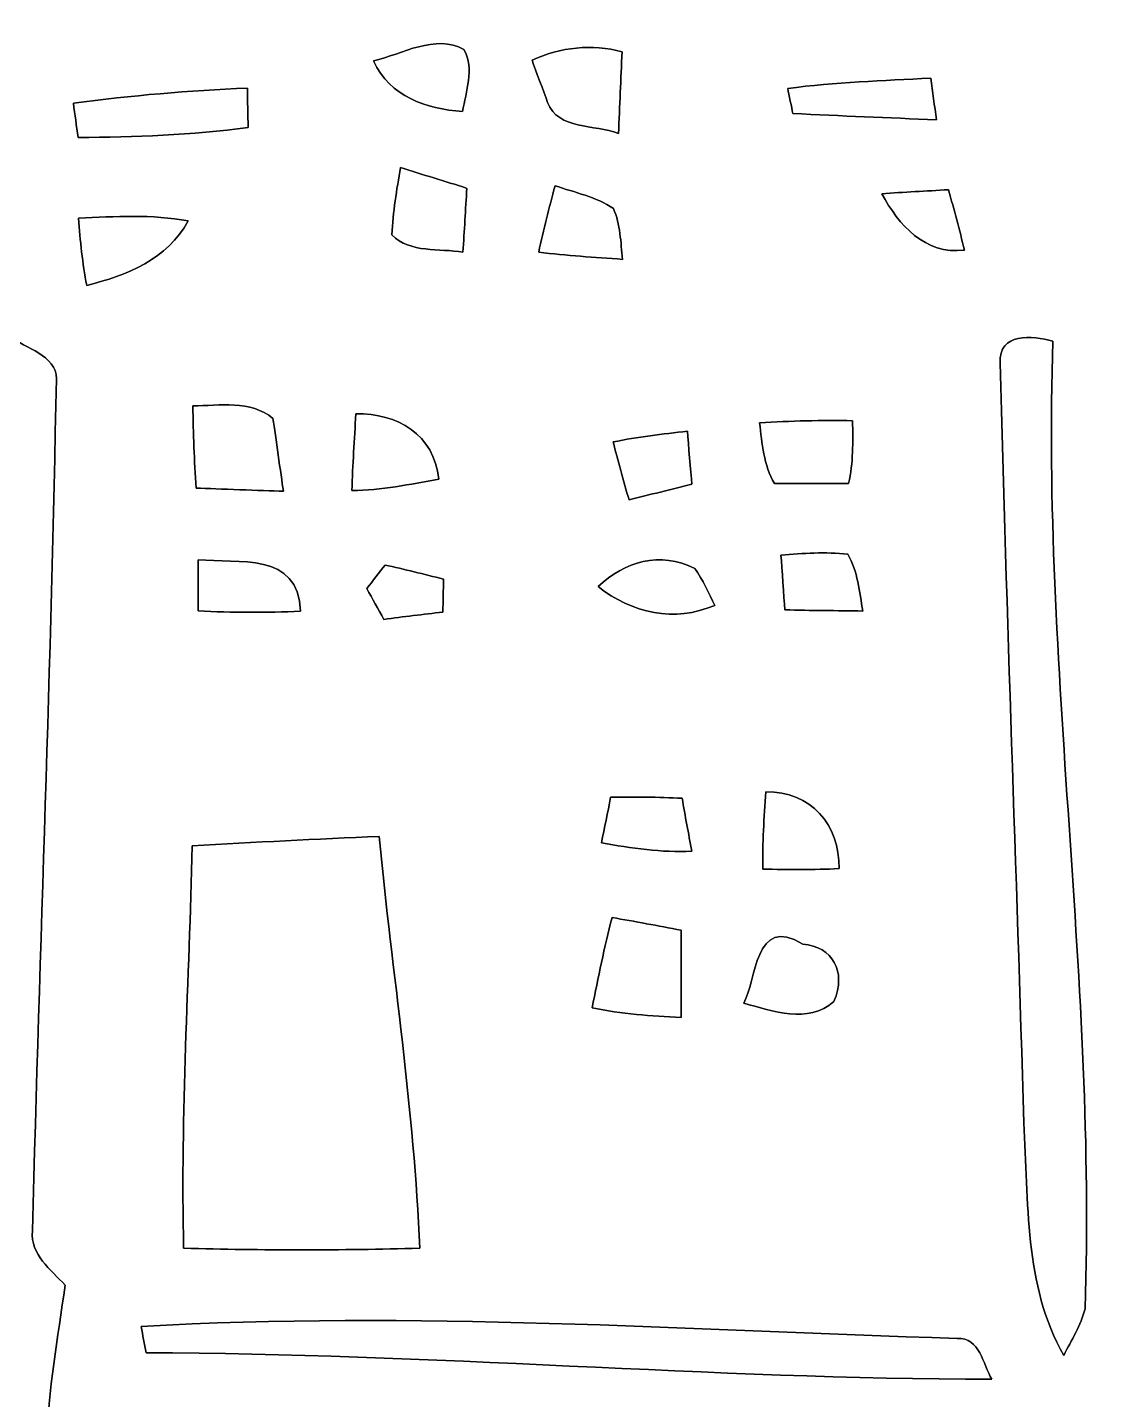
# Model space of a CAD drawing. Header units: centimetres. Extents: x -16.8 to 16.8, y -16.7 to 16.7.
# Drawn here: x -9.27 to -4.14, y -1.6 to 4.84 of the extents above; entities that cross this region are included whole.
import ezdxf

# ---------------------------------------------------------------- set-up
doc = ezdxf.new("R2010")
doc.units = ezdxf.units.CM
doc.header["$MEASUREMENT"] = 0
doc.layers.add('Layer 1', color=7, linetype='Continuous')

msp = doc.modelspace()

# ---------------------------------------------------------------- linework, layer by layer
at = {"layer": 'Layer 1', "color": 7}
for points, knots in [([(-16.77458, 16.66875), (-16.77458, 16.66875), (16.77458, 16.66875), (16.77458, 16.66875), (16.77458, 16.66875), (16.77458, 16.66875), (16.77458, -16.66875), (16.77458, -16.66875), (16.77458, -16.66875), (16.77458, -16.66875), (-16.77458, -16.66875), (-16.77458, -16.66875), (-16.77458, -16.66875), (-16.77458, -16.66875), (-16.77458, 16.66875), (-16.77458, 16.66875), (-16.77458, 16.66875), (-16.77458, 16.66875), (-16.77458, 16.66875), (-16.77458, 16.66875)], [0, 0, 0, 0, 0.1666667, 0.1666667, 0.1666667, 0.1666667, 0.3333333, 0.3333333, 0.3333333, 0.3333333, 0.5, 0.5, 0.5, 0.5, 0.6666667, 0.6666667, 0.6666667, 0.6666667, 1, 1, 1, 1]), ([(-6.80932, 15.49471), (-6.8259, 15.32114), (-6.82837, 15.14546), (-6.86329, 14.97436), (-6.86329, 14.97436), (-6.97159, 14.92285), (-7.10001, 14.94578), (-7.2136, 14.93626), (-7.2136, 14.93626), (-7.91139, 14.9352), (-8.61624, 14.9673), (-9.30628, 14.84136), (-9.30628, 14.84136), (-9.41564, 14.81173), (-9.56134, 14.80785), (-9.60438, 14.68437), (-9.60438, 14.68437), (-9.72961, 14.34994), (-9.68834, 13.98411), (-9.72326, 13.63486), (-9.72326, 13.63486), (-9.7469, 13.00374), (-9.84885, 12.37051), (-9.7603, 11.73974), (-9.7603, 11.73974), (-9.65623, 11.69987), (-9.53841, 11.68576), (-9.44951, 11.61521), (-9.44951, 11.61521), (-9.32568, 10.30993), (-9.3532, 8.99513), (-9.23678, 7.68914), (-9.23678, 7.68914), (-9.21032, 7.3346), (-9.2396, 6.97689), (-9.3345, 6.63399), (-9.3345, 6.63399), (-9.37966, 6.3313), (-9.34014, 6.02368), (-9.34755, 5.71923), (-9.34755, 5.71923), (-9.37648, 4.94242), (-9.37719, 4.16384), (-9.34896, 3.38702), (-9.34896, 3.38702), (-9.28476, 3.33481), (-9.13377, 3.30306), (-9.13483, 3.19052), (-9.13483, 3.19052), (-9.15917, 1.85773), (-9.21138, 0.52529), (-9.24736, -0.80751), (-9.24736, -0.80751), (-9.25689, -0.91793), (-9.16058, -0.98989), (-9.09355, -1.06221), (-9.09355, -1.06221), (-9.12883, -1.30881), (-9.17187, -1.5554), (-9.18034, -1.80481), (-9.18034, -1.80481), (-9.25124, -2.37384), (-9.34861, -2.96016), (-9.21279, -3.52672), (-9.21279, -3.52672), (-9.18845, -3.68335), (-9.02653, -3.73274), (-8.90729, -3.80012), (-8.90729, -3.80012), (-8.91858, -4.69159), (-8.98102, -5.58165), (-8.9789, -6.47347), (-8.9789, -6.47347), (-8.9789, -6.92256), (-9.01347, -7.37059), (-9.03499, -7.81861), (-9.03499, -7.81861), (-9.03852, -8.14881), (-9.03252, -8.47972), (-9.05122, -8.80992), (-9.05122, -8.80992), (-8.97855, -8.83955), (-8.90552, -8.86777), (-8.83179, -8.89529), (-8.83179, -8.89529), (-8.96303, -9.66823), (-9.16376, -10.42705), (-9.30451, -11.19822), (-9.30451, -11.19822), (-9.31686, -11.33299), (-9.36766, -11.4741), (-9.3345, -11.61062), (-9.3345, -11.61062), (-9.24348, -11.91154), (-9.17258, -12.22446), (-9.18951, -12.54125), (-9.18951, -12.54125), (-9.21138, -13.46165), (-9.36696, -14.39933), (-9.16199, -15.30985), (-9.16199, -15.30985), (-9.12848, -15.4372), (-8.99795, -15.50247), (-8.87377, -15.50423), (-8.87377, -15.50423), (-7.8172, -15.57831), (-6.7564, -15.61606), (-5.69736, -15.5769), (-5.69736, -15.5769), (-5.27509, -15.55715), (-4.84646, -15.59348), (-4.42771, -15.52257), (-4.42771, -15.52257), (-4.3053, -15.51199), (-4.23192, -15.40122), (-4.12891, -15.35007), (-4.12891, -15.35007), (-3.99768, -15.30491), (-3.85868, -15.30279), (-3.72216, -15.31267), (-3.72216, -15.31267), (-2.89913, -15.33984), (-2.07574, -15.32361), (-1.25236, -15.32961), (-1.25236, -15.32961), (-0.74683, -15.32749), (-0.23742, -15.35042), (0.26494, -15.27881), (0.26494, -15.27881), (0.15734, -14.08748), (0.19262, -12.88909), (0.14534, -11.69494), (0.14534, -11.69494), (0.1457, -11.43247), (0.09102, -11.14707), (0.23354, -10.90895), (0.23354, -10.90895), (0.35983, -11.10509), (0.35878, -11.34886), (0.39405, -11.57217), (0.39405, -11.57217), (0.51647, -12.74057), (0.58702, -13.91426), (0.72919, -15.0809), (0.72919, -15.0809), (0.71826, -15.25693), (0.82938, -15.39346), (0.91228, -15.53527), (0.91228, -15.53527), (1.45486, -15.50282), (1.99778, -15.57867), (2.54141, -15.55009), (2.54141, -15.55009), (3.26425, -15.51411), (3.99344, -15.53563), (4.71099, -15.43403), (4.71099, -15.43403), (4.92513, -15.40616), (4.91596, -15.13417), (4.91666, -14.97647), (4.91666, -14.97647), (4.8701, -13.83383), (4.88915, -12.68942), (4.87327, -11.54677), (4.87327, -11.54677), (4.92584, -11.60216), (5.00839, -11.64661), (5.01862, -11.72986), (5.01862, -11.72986), (5.07259, -12.84182), (5.12092, -13.95412), (5.14279, -15.06749), (5.14279, -15.06749), (5.14703, -15.15286), (5.14456, -15.24106), (5.17384, -15.3229), (5.17384, -15.3229), (5.36751, -15.37899), (5.57248, -15.33842), (5.77144, -15.34866), (5.77144, -15.34866), (6.87599, -15.29539), (7.98266, -15.36559), (9.08685, -15.30174), (9.08685, -15.30174), (9.02582, -14.091), (8.98419, -12.87921), (8.90764, -11.66954), (8.90764, -11.66954), (9.01771, -11.61133), (9.16058, -11.59933), (9.24772, -11.50655), (9.24772, -11.50655), (9.31192, -11.28077), (9.29852, -11.04371), (9.29957, -10.81264), (9.29957, -10.81264), (9.29146, -10.2422), (9.25407, -9.67246), (9.20186, -9.10484), (9.20186, -9.10484), (9.15846, -8.87448), (9.25583, -8.6554), (9.26147, -8.42786), (9.26147, -8.42786), (9.20327, -6.85094), (9.04346, -5.27897), (9.02053, -3.70064), (9.02053, -3.70064), (9.14188, -3.61527), (9.29076, -3.52637), (9.28123, -3.35068), (9.28123, -3.35068), (9.36978, -2.77283), (9.18422, -2.20451), (9.18034, -1.63019), (9.18034, -1.63019), (9.29111, -0.63606), (9.15494, 0.36407), (9.23784, 1.35925), (9.23784, 1.35925), (9.23114, 2.42958), (9.35249, 3.50979), (9.16411, 4.57059), (9.16411, 4.57059), (9.07838, 5.15973), (9.017, 5.75134), (8.93092, 6.34048), (8.93092, 6.34048), (9.08967, 6.39269), (9.26183, 6.41632), (9.4047, 6.50804), (9.4047, 6.50804), (9.4929, 6.59165), (9.4555, 6.74405), (9.44915, 6.84636), (9.44915, 6.84636), (9.38883, 7.24853), (9.33203, 7.65316), (9.33238, 8.06027), (9.33238, 8.06027), (9.33238, 9.13483), (9.38565, 10.21115), (9.30981, 11.28466), (9.30981, 11.28466), (9.29852, 11.54218), (9.55534, 11.76443), (9.45162, 12.02337), (9.45162, 12.02337), (9.27664, 12.81606), (9.14717, 13.61828), (8.9722, 14.41062), (8.9722, 14.41062), (8.8265, 14.46671), (8.66211, 14.44025), (8.51182, 14.46565), (8.51182, 14.46565), (8.46631, 14.64945), (8.43104, 14.83572), (8.4134, 15.0241), (8.4134, 15.0241), (8.16328, 15.05091), (7.90928, 15.05126), (7.65951, 15.02692), (7.65951, 15.02692), (7.59142, 15.01599), (7.50746, 14.99976), (7.47924, 14.92814), (7.47924, 14.92814), (7.43726, 14.75952), (7.45525, 14.58277), (7.43902, 14.41097), (7.43902, 14.41097), (6.60859, 14.3577), (5.77532, 14.35876), (4.94453, 14.31255), (4.94453, 14.31255), (4.82247, 14.31502), (4.69159, 14.29879), (4.578, 14.34888), (4.578, 14.34888), (4.445, 14.46671), (4.40584, 14.72777), (4.18641, 14.71542), (4.18641, 14.71542), (3.23391, 14.6879), (2.28141, 14.57396), (1.32821, 14.64945), (1.32821, 14.64945), (1.27741, 14.89181), (1.22908, 15.13452), (1.18075, 15.37723), (1.18075, 15.37723), (0.87524, 15.35077), (0.57044, 15.31691), (0.26458, 15.2968), (0.26458, 15.2968), (0.27481, 15.08936), (0.28434, 14.88228), (0.29104, 14.67485), (0.29104, 14.67485), (0.1718, 14.65651), (0.05256, 14.63957), (-0.06632, 14.62123), (-0.06632, 14.62123), (-0.11324, 14.29456), (-0.12912, 13.9633), (-0.18768, 13.63839), (-0.18768, 13.63839), (-0.35243, 13.93155), (-0.39299, 14.26845), (-0.47907, 14.58807), (-0.47907, 14.58807), (-0.50377, 14.70201), (-0.63747, 14.71824), (-0.73413, 14.71577), (-0.73413, 14.71577), (-1.80693, 14.68367), (-2.88043, 14.67167), (-3.95252, 14.61382), (-3.95252, 14.61382), (-4.03225, 14.79762), (-4.07705, 14.99235), (-4.1215, 15.18638), (-4.1215, 15.18638), (-4.16489, 15.33525), (-4.36774, 15.31761), (-4.48345, 15.32361), (-4.48345, 15.32361), (-4.60763, 15.31408), (-4.7752, 15.35642), (-4.87151, 15.24882), (-4.87151, 15.24882), (-4.90961, 14.94296), (-4.89232, 14.63181), (-4.93078, 14.32525), (-4.93078, 14.32525), (-5.01086, 14.53409), (-5.05566, 14.75387), (-5.12163, 14.9673), (-5.12163, 14.9673), (-5.28355, 14.96589), (-5.44548, 14.97859), (-5.60705, 14.98917), (-5.60705, 14.98917), (-5.64127, 15.1578), (-5.67584, 15.32643), (-5.71288, 15.494), (-5.71288, 15.494), (-6.07836, 15.50388), (-6.44419, 15.50423), (-6.80932, 15.49471)], [0, 0, 0, 0, 0.011236, 0.011236, 0.011236, 0.011236, 0.0224719, 0.0224719, 0.0224719, 0.0224719, 0.0337079, 0.0337079, 0.0337079, 0.0337079, 0.0449438, 0.0449438, 0.0449438, 0.0449438, 0.0561798, 0.0561798, 0.0561798, 0.0561798, 0.0674157, 0.0674157, 0.0674157, 0.0674157, 0.0786517, 0.0786517, 0.0786517, 0.0786517, 0.0898876, 0.0898876, 0.0898876, 0.0898876, 0.1011236, 0.1011236, 0.1011236, 0.1011236, 0.1123596, 0.1123596, 0.1123596, 0.1123596, 0.1235955, 0.1235955, 0.1235955, 0.1235955, 0.1348315, 0.1348315, 0.1348315, 0.1348315, 0.1460674, 0.1460674, 0.1460674, 0.1460674, 0.1573034, 0.1573034, 0.1573034, 0.1573034, 0.1685393, 0.1685393, 0.1685393, 0.1685393, 0.1797753, 0.1797753, 0.1797753, 0.1797753, 0.1910112, 0.1910112, 0.1910112, 0.1910112, 0.2022472, 0.2022472, 0.2022472, 0.2022472, 0.2134831, 0.2134831, 0.2134831, 0.2134831, 0.2247191, 0.2247191, 0.2247191, 0.2247191, 0.2359551, 0.2359551, 0.2359551, 0.2359551, 0.247191, 0.247191, 0.247191, 0.247191, 0.258427, 0.258427, 0.258427, 0.258427, 0.2696629, 0.2696629, 0.2696629, 0.2696629, 0.2808989, 0.2808989, 0.2808989, 0.2808989, 0.2921348, 0.2921348, 0.2921348, 0.2921348, 0.3033708, 0.3033708, 0.3033708, 0.3033708, 0.3146067, 0.3146067, 0.3146067, 0.3146067, 0.3258427, 0.3258427, 0.3258427, 0.3258427, 0.3370787, 0.3370787, 0.3370787, 0.3370787, 0.3483146, 0.3483146, 0.3483146, 0.3483146, 0.3595506, 0.3595506, 0.3595506, 0.3595506, 0.3707865, 0.3707865, 0.3707865, 0.3707865, 0.3820225, 0.3820225, 0.3820225, 0.3820225, 0.3932584, 0.3932584, 0.3932584, 0.3932584, 0.4044944, 0.4044944, 0.4044944, 0.4044944, 0.4157303, 0.4157303, 0.4157303, 0.4157303, 0.4269663, 0.4269663, 0.4269663, 0.4269663, 0.4382022, 0.4382022, 0.4382022, 0.4382022, 0.4494382, 0.4494382, 0.4494382, 0.4494382, 0.4606742, 0.4606742, 0.4606742, 0.4606742, 0.4719101, 0.4719101, 0.4719101, 0.4719101, 0.4831461, 0.4831461, 0.4831461, 0.4831461, 0.494382, 0.494382, 0.494382, 0.494382, 0.505618, 0.505618, 0.505618, 0.505618, 0.5168539, 0.5168539, 0.5168539, 0.5168539, 0.5280899, 0.5280899, 0.5280899, 0.5280899, 0.5393258, 0.5393258, 0.5393258, 0.5393258, 0.5505618, 0.5505618, 0.5505618, 0.5505618, 0.5617978, 0.5617978, 0.5617978, 0.5617978, 0.5730337, 0.5730337, 0.5730337, 0.5730337, 0.5842697, 0.5842697, 0.5842697, 0.5842697, 0.5955056, 0.5955056, 0.5955056, 0.5955056, 0.6067416, 0.6067416, 0.6067416, 0.6067416, 0.6179775, 0.6179775, 0.6179775, 0.6179775, 0.6292135, 0.6292135, 0.6292135, 0.6292135, 0.6404494, 0.6404494, 0.6404494, 0.6404494, 0.6516854, 0.6516854, 0.6516854, 0.6516854, 0.6629213, 0.6629213, 0.6629213, 0.6629213, 0.6741573, 0.6741573, 0.6741573, 0.6741573, 0.6853933, 0.6853933, 0.6853933, 0.6853933, 0.6966292, 0.6966292, 0.6966292, 0.6966292, 0.7078652, 0.7078652, 0.7078652, 0.7078652, 0.7191011, 0.7191011, 0.7191011, 0.7191011, 0.7303371, 0.7303371, 0.7303371, 0.7303371, 0.741573, 0.741573, 0.741573, 0.741573, 0.752809, 0.752809, 0.752809, 0.752809, 0.7640449, 0.7640449, 0.7640449, 0.7640449, 0.7752809, 0.7752809, 0.7752809, 0.7752809, 0.7865169, 0.7865169, 0.7865169, 0.7865169, 0.7977528, 0.7977528, 0.7977528, 0.7977528, 0.8089888, 0.8089888, 0.8089888, 0.8089888, 0.8202247, 0.8202247, 0.8202247, 0.8202247, 0.8314607, 0.8314607, 0.8314607, 0.8314607, 0.8426966, 0.8426966, 0.8426966, 0.8426966, 0.8539326, 0.8539326, 0.8539326, 0.8539326, 0.8651685, 0.8651685, 0.8651685, 0.8651685, 0.8764045, 0.8764045, 0.8764045, 0.8764045, 0.8876404, 0.8876404, 0.8876404, 0.8876404, 0.8988764, 0.8988764, 0.8988764, 0.8988764, 0.9101124, 0.9101124, 0.9101124, 0.9101124, 0.9213483, 0.9213483, 0.9213483, 0.9213483, 0.9325843, 0.9325843, 0.9325843, 0.9325843, 0.9438202, 0.9438202, 0.9438202, 0.9438202, 0.9550562, 0.9550562, 0.9550562, 0.9550562, 0.9662921, 0.9662921, 0.9662921, 0.9662921, 0.9775281, 0.9775281, 0.9775281, 0.9775281, 1, 1, 1, 1]), ([(-7.64681, 4.68207), (-7.51276, 4.71487), (-7.35647, 4.81013), (-7.22242, 4.73569), (-7.22242, 4.73569), (-7.17268, 4.64361), (-7.21289, 4.53919), (-7.22912, 4.44429), (-7.22912, 4.44429), (-7.39987, 4.45841), (-7.56991, 4.51379), (-7.64681, 4.68207)], [0, 0, 0, 0, 0.25, 0.25, 0.25, 0.25, 0.5, 0.5, 0.5, 0.5, 1, 1, 1, 1]), ([(-6.90316, 4.68559), (-6.76945, 4.74768), (-6.6227, 4.76285), (-6.47982, 4.72546), (-6.47982, 4.72546), (-6.48829, 4.59775), (-6.49005, 4.46969), (-6.49781, 4.34164), (-6.49781, 4.34164), (-6.60929, 4.38573), (-6.78145, 4.35822), (-6.82978, 4.48698), (-6.82978, 4.48698), (-6.84812, 4.53672), (-6.88481, 4.63621), (-6.90316, 4.68559)], [0, 0, 0, 0, 0.2, 0.2, 0.2, 0.2, 0.4, 0.4, 0.4, 0.4, 0.6, 0.6, 0.6, 0.6, 1, 1, 1, 1]), ([(-5.70336, 4.5526), (-5.48111, 4.58364), (-5.25604, 4.58893), (-5.03202, 4.60199), (-5.03202, 4.60199), (-5.02356, 4.53708), (-5.01438, 4.47146), (-5.00556, 4.40619), (-5.00556, 4.40619), (-5.23028, 4.41501), (-5.455, 4.42454), (-5.67937, 4.43583), (-5.67937, 4.43583), (-5.68537, 4.46511), (-5.69736, 4.52332), (-5.70336, 4.5526)], [0, 0, 0, 0, 0.2, 0.2, 0.2, 0.2, 0.4, 0.4, 0.4, 0.4, 0.6, 0.6, 0.6, 0.6, 1, 1, 1, 1]), ([(-9.0551, 4.48451), (-8.78417, 4.51944), (-8.51182, 4.54378), (-8.23877, 4.55436), (-8.23877, 4.55436), (-8.23736, 4.49298), (-8.2363, 4.43089), (-8.23489, 4.36915), (-8.23489, 4.36915), (-8.49948, 4.33493), (-8.76653, 4.32506), (-9.03288, 4.32294), (-9.03288, 4.32294), (-9.04064, 4.37691), (-9.04804, 4.43054), (-9.0551, 4.48451)], [0, 0, 0, 0, 0.2, 0.2, 0.2, 0.2, 0.4, 0.4, 0.4, 0.4, 0.6, 0.6, 0.6, 0.6, 1, 1, 1, 1]), ([(-7.51946, 4.18183), (-7.41645, 4.14867), (-7.31203, 4.11868), (-7.20901, 4.08446), (-7.20901, 4.08446), (-7.21466, 3.98498), (-7.22101, 3.88479), (-7.22736, 3.78495), (-7.22736, 3.78495), (-7.33813, 3.80436), (-7.47395, 3.77825), (-7.56038, 3.86644), (-7.56038, 3.86644), (-7.55438, 3.97369), (-7.53957, 4.07741), (-7.51946, 4.18183)], [0, 0, 0, 0, 0.2, 0.2, 0.2, 0.2, 0.4, 0.4, 0.4, 0.4, 0.6, 0.6, 0.6, 0.6, 1, 1, 1, 1]), ([(-6.79485, 4.09646), (-6.70243, 4.06541), (-6.60365, 4.04424), (-6.5211, 3.99027), (-6.5211, 3.99027), (-6.48864, 3.91478), (-6.48723, 3.83152), (-6.47806, 3.75109), (-6.47806, 3.75109), (-6.61035, 3.76096), (-6.74053, 3.76908), (-6.87176, 3.78495), (-6.87176, 3.78495), (-6.84918, 3.89079), (-6.82237, 3.99274), (-6.79485, 4.09646)], [0, 0, 0, 0, 0.2, 0.2, 0.2, 0.2, 0.4, 0.4, 0.4, 0.4, 0.6, 0.6, 0.6, 0.6, 1, 1, 1, 1]), ([(-5.26203, 4.05941), (-5.15796, 4.06612), (-5.05354, 4.07211), (-4.94912, 4.07776), (-4.94912, 4.07776), (-4.92231, 3.98392), (-4.89726, 3.88973), (-4.87433, 3.79448), (-4.87433, 3.79448), (-5.0606, 3.77225), (-5.18195, 3.9116), (-5.26203, 4.05941)], [0, 0, 0, 0, 0.25, 0.25, 0.25, 0.25, 0.5, 0.5, 0.5, 0.5, 1, 1, 1, 1]), ([(-9.03076, 3.94406), (-8.85931, 3.95323), (-8.68645, 3.9624), (-8.51641, 3.93206), (-8.51641, 3.93206), (-8.61236, 3.75214), (-8.80569, 3.67594), (-8.99231, 3.62903), (-8.99231, 3.62903), (-9.01171, 3.73309), (-9.02406, 3.83858), (-9.03076, 3.94406)], [0, 0, 0, 0, 0.25, 0.25, 0.25, 0.25, 0.5, 0.5, 0.5, 0.5, 1, 1, 1, 1]), ([(-4.70711, 3.2639), (-4.71452, 3.40819), (-4.55542, 3.39407), (-4.45946, 3.36691), (-4.45946, 3.36691), (-4.51132, 1.85103), (-4.25556, 0.34361), (-4.30848, -1.17263), (-4.30848, -1.17263), (-4.32717, -1.2513), (-4.37268, -1.32009), (-4.40866, -1.39171), (-4.40866, -1.39171), (-4.59634, -1.06186), (-4.57306, -0.66781), (-4.59564, -0.30021), (-4.59564, -0.30021), (-4.63056, 0.88794), (-4.67607, 2.07645), (-4.70711, 3.2639)], [0, 0, 0, 0, 0.1666667, 0.1666667, 0.1666667, 0.1666667, 0.3333333, 0.3333333, 0.3333333, 0.3333333, 0.5, 0.5, 0.5, 0.5, 0.6666667, 0.6666667, 0.6666667, 0.6666667, 1, 1, 1, 1]), ([(-8.49489, 3.06317), (-8.3693, 3.06493), (-8.22396, 3.0921), (-8.11848, 3.00426), (-8.11848, 3.00426), (-8.10613, 2.91888), (-8.08179, 2.74814), (-8.06979, 2.66312), (-8.06979, 2.66312), (-8.1721, 2.66665), (-8.37706, 2.67406), (-8.47937, 2.67794), (-8.47937, 2.67794), (-8.48854, 2.80599), (-8.49171, 2.93476), (-8.49489, 3.06317)], [0, 0, 0, 0, 0.2, 0.2, 0.2, 0.2, 0.4, 0.4, 0.4, 0.4, 0.6, 0.6, 0.6, 0.6, 1, 1, 1, 1]), ([(-7.72936, 3.02613), (-7.53674, 3.03071), (-7.36247, 2.92947), (-7.34025, 2.72027), (-7.34025, 2.72027), (-7.47536, 2.69487), (-7.61048, 2.66841), (-7.74841, 2.66594), (-7.74841, 2.66594), (-7.74453, 2.78871), (-7.73677, 2.90513), (-7.72936, 3.02613)], [0, 0, 0, 0, 0.25, 0.25, 0.25, 0.25, 0.5, 0.5, 0.5, 0.5, 1, 1, 1, 1]), ([(-5.8353, 2.9845), (-5.69031, 2.99226), (-5.54426, 2.99791), (-5.39891, 2.99403), (-5.39891, 2.99403), (-5.39821, 2.8956), (-5.39468, 2.79576), (-5.41831, 2.69946), (-5.41831, 2.69946), (-5.5051, 2.69946), (-5.67902, 2.6991), (-5.7658, 2.6991), (-5.7658, 2.6991), (-5.81625, 2.78589), (-5.82366, 2.88749), (-5.8353, 2.9845)], [0, 0, 0, 0, 0.2, 0.2, 0.2, 0.2, 0.4, 0.4, 0.4, 0.4, 0.6, 0.6, 0.6, 0.6, 1, 1, 1, 1]), ([(-6.52216, 2.89454), (-6.40715, 2.91782), (-6.29073, 2.93229), (-6.17432, 2.94464), (-6.17432, 2.94464), (-6.16903, 2.88255), (-6.15844, 2.75802), (-6.15315, 2.69593), (-6.15315, 2.69593), (-6.25193, 2.67194), (-6.35, 2.64724), (-6.44807, 2.62255), (-6.44807, 2.62255), (-6.47277, 2.7111), (-6.5024, 2.80952), (-6.52216, 2.89454)], [0, 0, 0, 0, 0.2, 0.2, 0.2, 0.2, 0.4, 0.4, 0.4, 0.4, 0.6, 0.6, 0.6, 0.6, 1, 1, 1, 1]), ([(-8.46914, 2.34209), (-8.28358, 2.32198), (-7.99888, 2.38266), (-7.98865, 2.10009), (-7.98865, 2.10009), (-8.14881, 2.09374), (-8.30968, 2.09374), (-8.46984, 2.1015), (-8.46984, 2.1015), (-8.46949, 2.16182), (-8.46914, 2.28212), (-8.46914, 2.34209)], [0, 0, 0, 0, 0.25, 0.25, 0.25, 0.25, 0.5, 0.5, 0.5, 0.5, 1, 1, 1, 1]), ([(-6.59236, 2.2158), (-6.471, 2.33257), (-6.30096, 2.38442), (-6.13939, 2.30011), (-6.13939, 2.30011), (-6.10059, 2.24719), (-6.07519, 2.18616), (-6.04591, 2.1276), (-6.04591, 2.1276), (-6.23394, 2.04646), (-6.43537, 2.09162), (-6.59236, 2.2158)], [0, 0, 0, 0, 0.25, 0.25, 0.25, 0.25, 0.5, 0.5, 0.5, 0.5, 1, 1, 1, 1]), ([(-5.73511, 2.36361), (-5.63104, 2.37137), (-5.52626, 2.37984), (-5.42184, 2.36784), (-5.42184, 2.36784), (-5.37457, 2.28706), (-5.36646, 2.19146), (-5.35093, 2.10079), (-5.35093, 2.10079), (-5.47441, 2.10432), (-5.59435, 2.1022), (-5.71676, 2.10679), (-5.71676, 2.10679), (-5.72135, 2.17099), (-5.73052, 2.29941), (-5.73511, 2.36361)], [0, 0, 0, 0, 0.2, 0.2, 0.2, 0.2, 0.4, 0.4, 0.4, 0.4, 0.6, 0.6, 0.6, 0.6, 1, 1, 1, 1]), ([(-7.59284, 2.31704), (-7.50217, 2.29764), (-7.40904, 2.27365), (-7.31838, 2.25072), (-7.31838, 2.25072), (-7.31943, 2.19922), (-7.32049, 2.14806), (-7.32155, 2.09656), (-7.32155, 2.09656), (-7.41363, 2.08456), (-7.50676, 2.07469), (-7.59813, 2.06199), (-7.59813, 2.06199), (-7.62494, 2.11032), (-7.65175, 2.15829), (-7.67821, 2.20627), (-7.67821, 2.20627), (-7.64999, 2.24331), (-7.62141, 2.28036), (-7.59284, 2.31704)], [0, 0, 0, 0, 0.1666667, 0.1666667, 0.1666667, 0.1666667, 0.3333333, 0.3333333, 0.3333333, 0.3333333, 0.5, 0.5, 0.5, 0.5, 0.6666667, 0.6666667, 0.6666667, 0.6666667, 1, 1, 1, 1]), ([(-6.53415, 1.22696), (-6.42232, 1.23014), (-6.31084, 1.22767), (-6.19901, 1.22237), (-6.19901, 1.22237), (-6.18455, 1.13983), (-6.16903, 1.05728), (-6.15386, 0.97437), (-6.15386, 0.97437), (-6.29603, 0.96626), (-6.43749, 0.98954), (-6.57719, 1.01318), (-6.57719, 1.01318), (-6.56237, 1.08444), (-6.54826, 1.15605), (-6.53415, 1.22696)], [0, 0, 0, 0, 0.2, 0.2, 0.2, 0.2, 0.4, 0.4, 0.4, 0.4, 0.6, 0.6, 0.6, 0.6, 1, 1, 1, 1]), ([(-5.80637, 1.25271), (-5.59506, 1.25483), (-5.45888, 1.09926), (-5.46241, 0.89253), (-5.46241, 0.89253), (-5.5813, 0.88618), (-5.70195, 0.88829), (-5.82048, 0.88971), (-5.82048, 0.88971), (-5.82154, 1.01106), (-5.81554, 1.13206), (-5.80637, 1.25271)], [0, 0, 0, 0, 0.25, 0.25, 0.25, 0.25, 0.5, 0.5, 0.5, 0.5, 1, 1, 1, 1]), ([(-8.49736, 0.99942), (-8.20526, 1.01671), (-7.91316, 1.03082), (-7.62071, 1.04387), (-7.62071, 1.04387), (-7.55826, 0.3997), (-7.45525, -0.24165), (-7.43021, -0.889), (-7.43021, -0.889), (-7.79921, -0.89888), (-8.16857, -0.89888), (-8.53758, -0.889), (-8.53758, -0.889), (-8.55274, -0.25859), (-8.51182, 0.37006), (-8.49736, 0.99942)], [0, 0, 0, 0, 0.2, 0.2, 0.2, 0.2, 0.4, 0.4, 0.4, 0.4, 0.6, 0.6, 0.6, 0.6, 1, 1, 1, 1]), ([(-6.52745, 0.66252), (-6.42056, 0.64558), (-6.31049, 0.62336), (-6.20324, 0.6036), (-6.20324, 0.6036), (-6.20324, 0.46743), (-6.20324, 0.33091), (-6.2036, 0.19403), (-6.2036, 0.19403), (-6.344, 0.20144), (-6.48406, 0.2092), (-6.62129, 0.23954), (-6.62129, 0.23954), (-6.59201, 0.38135), (-6.56449, 0.52282), (-6.52745, 0.66252)], [0, 0, 0, 0, 0.2, 0.2, 0.2, 0.2, 0.4, 0.4, 0.4, 0.4, 0.6, 0.6, 0.6, 0.6, 1, 1, 1, 1]), ([(-5.90973, 0.26141), (-5.84941, 0.36019), (-5.86211, 0.68016), (-5.6321, 0.53869), (-5.6321, 0.53869), (-5.49381, 0.52564), (-5.42643, 0.41134), (-5.4864, 0.26846), (-5.4864, 0.26846), (-5.60881, 0.16298), (-5.77427, 0.22331), (-5.90973, 0.26141)], [0, 0, 0, 0, 0.25, 0.25, 0.25, 0.25, 0.5, 0.5, 0.5, 0.5, 1, 1, 1, 1]), ([(-8.73725, -1.25589), (-7.4616, -1.18216), (-6.18384, -1.27247), (-4.9082, -1.31198), (-4.9082, -1.31198), (-4.80272, -1.30739), (-4.78684, -1.43334), (-4.74557, -1.50389), (-4.74557, -1.50389), (-6.06848, -1.50142), (-7.38964, -1.38113), (-8.71326, -1.37971), (-8.71326, -1.37971), (-8.72137, -1.33809), (-8.72949, -1.29681), (-8.73725, -1.25589)], [0, 0, 0, 0, 0.2, 0.2, 0.2, 0.2, 0.4, 0.4, 0.4, 0.4, 0.6, 0.6, 0.6, 0.6, 1, 1, 1, 1])]:
    msp.add_open_spline(points, degree=3, knots=knots, dxfattribs=at)
at = {"layer": 'Layer 1', "color": 9}
for points, knots in [([(-6.80932, 15.49471), (-6.44419, 15.50423), (-6.07836, 15.50388), (-5.71288, 15.494), (-5.71288, 15.494), (-5.67584, 15.32643), (-5.64127, 15.1578), (-5.60705, 14.98917), (-5.60705, 14.98917), (-5.44548, 14.97859), (-5.28355, 14.96589), (-5.12163, 14.9673), (-5.12163, 14.9673), (-5.05566, 14.75387), (-5.01086, 14.53409), (-4.93078, 14.32525), (-4.93078, 14.32525), (-4.89232, 14.63181), (-4.90961, 14.94296), (-4.87151, 15.24882), (-4.87151, 15.24882), (-4.7752, 15.35642), (-4.60763, 15.31408), (-4.48345, 15.32361), (-4.48345, 15.32361), (-4.36774, 15.31761), (-4.16489, 15.33525), (-4.1215, 15.18638), (-4.1215, 15.18638), (-4.07705, 14.99235), (-4.03225, 14.79762), (-3.95252, 14.61382), (-3.95252, 14.61382), (-2.88043, 14.67167), (-1.80693, 14.68367), (-0.73413, 14.71577), (-0.73413, 14.71577), (-0.63747, 14.71824), (-0.50377, 14.70201), (-0.47907, 14.58807), (-0.47907, 14.58807), (-0.39299, 14.26845), (-0.35243, 13.93155), (-0.18768, 13.63839), (-0.18768, 13.63839), (-0.12912, 13.9633), (-0.11324, 14.29456), (-0.06632, 14.62123), (-0.06632, 14.62123), (0.05256, 14.63957), (0.1718, 14.65651), (0.29104, 14.67485), (0.29104, 14.67485), (0.28434, 14.88228), (0.27481, 15.08936), (0.26458, 15.2968), (0.26458, 15.2968), (0.57044, 15.31691), (0.87524, 15.35077), (1.18075, 15.37723), (1.18075, 15.37723), (1.22908, 15.13452), (1.27741, 14.89181), (1.32821, 14.64945), (1.32821, 14.64945), (2.28141, 14.57396), (3.23391, 14.6879), (4.18641, 14.71542), (4.18641, 14.71542), (4.40584, 14.72777), (4.445, 14.46671), (4.578, 14.34888), (4.578, 14.34888), (4.69159, 14.29879), (4.82247, 14.31502), (4.94453, 14.31255), (4.94453, 14.31255), (5.77532, 14.35876), (6.60859, 14.3577), (7.43902, 14.41097), (7.43902, 14.41097), (7.45525, 14.58277), (7.43726, 14.75952), (7.47924, 14.92814), (7.47924, 14.92814), (7.50746, 14.99976), (7.59142, 15.01599), (7.65951, 15.02692), (7.65951, 15.02692), (7.90928, 15.05126), (8.16328, 15.05091), (8.4134, 15.0241), (8.4134, 15.0241), (8.43104, 14.83572), (8.46631, 14.64945), (8.51182, 14.46565), (8.51182, 14.46565), (8.66211, 14.44025), (8.8265, 14.46671), (8.9722, 14.41062), (8.9722, 14.41062), (9.14717, 13.61828), (9.27664, 12.81606), (9.45162, 12.02337), (9.45162, 12.02337), (9.55534, 11.76443), (9.29852, 11.54218), (9.30981, 11.28466), (9.30981, 11.28466), (9.38565, 10.21115), (9.33238, 9.13483), (9.33238, 8.06027), (9.33238, 8.06027), (9.33203, 7.65316), (9.38883, 7.24853), (9.44915, 6.84636), (9.44915, 6.84636), (9.4555, 6.74405), (9.4929, 6.59165), (9.4047, 6.50804), (9.4047, 6.50804), (9.26183, 6.41632), (9.08967, 6.39269), (8.93092, 6.34048), (8.93092, 6.34048), (9.017, 5.75134), (9.07838, 5.15973), (9.16411, 4.57059), (9.16411, 4.57059), (9.35249, 3.50979), (9.23114, 2.42958), (9.23784, 1.35925), (9.23784, 1.35925), (9.15494, 0.36407), (9.29111, -0.63606), (9.18034, -1.63019), (9.18034, -1.63019), (9.18422, -2.20451), (9.36978, -2.77283), (9.28123, -3.35068), (9.28123, -3.35068), (9.29076, -3.52637), (9.14188, -3.61527), (9.02053, -3.70064), (9.02053, -3.70064), (9.04346, -5.27897), (9.20327, -6.85094), (9.26147, -8.42786), (9.26147, -8.42786), (9.25583, -8.6554), (9.15846, -8.87448), (9.20186, -9.10484), (9.20186, -9.10484), (9.25407, -9.67246), (9.29146, -10.2422), (9.29957, -10.81264), (9.29957, -10.81264), (9.29852, -11.04371), (9.31192, -11.28077), (9.24772, -11.50655), (9.24772, -11.50655), (9.16058, -11.59933), (9.01771, -11.61133), (8.90764, -11.66954), (8.90764, -11.66954), (8.98419, -12.87921), (9.02582, -14.091), (9.08685, -15.30174), (9.08685, -15.30174), (7.98266, -15.36559), (6.87599, -15.29539), (5.77144, -15.34866), (5.77144, -15.34866), (5.57248, -15.33842), (5.36751, -15.37899), (5.17384, -15.3229), (5.17384, -15.3229), (5.14456, -15.24106), (5.14703, -15.15286), (5.14279, -15.06749), (5.14279, -15.06749), (5.12092, -13.95412), (5.07259, -12.84182), (5.01862, -11.72986), (5.01862, -11.72986), (5.00839, -11.64661), (4.92584, -11.60216), (4.87327, -11.54677), (4.87327, -11.54677), (4.88915, -12.68942), (4.8701, -13.83383), (4.91666, -14.97647), (4.91666, -14.97647), (4.91596, -15.13417), (4.92513, -15.40616), (4.71099, -15.43403), (4.71099, -15.43403), (3.99344, -15.53563), (3.26425, -15.51411), (2.54141, -15.55009), (2.54141, -15.55009), (1.99778, -15.57867), (1.45486, -15.50282), (0.91228, -15.53527), (0.91228, -15.53527), (0.82938, -15.39346), (0.71826, -15.25693), (0.72919, -15.0809), (0.72919, -15.0809), (0.58702, -13.91426), (0.51647, -12.74057), (0.39405, -11.57217), (0.39405, -11.57217), (0.35878, -11.34886), (0.35983, -11.10509), (0.23354, -10.90895), (0.23354, -10.90895), (0.09102, -11.14707), (0.1457, -11.43247), (0.14534, -11.69494), (0.14534, -11.69494), (0.19262, -12.88909), (0.15734, -14.08748), (0.26494, -15.27881), (0.26494, -15.27881), (-0.23742, -15.35042), (-0.74683, -15.32749), (-1.25236, -15.32961), (-1.25236, -15.32961), (-2.07574, -15.32361), (-2.89913, -15.33984), (-3.72216, -15.31267), (-3.72216, -15.31267), (-3.85868, -15.30279), (-3.99768, -15.30491), (-4.12891, -15.35007), (-4.12891, -15.35007), (-4.23192, -15.40122), (-4.3053, -15.51199), (-4.42771, -15.52257), (-4.42771, -15.52257), (-4.84646, -15.59348), (-5.27509, -15.55715), (-5.69736, -15.5769), (-5.69736, -15.5769), (-6.7564, -15.61606), (-7.8172, -15.57831), (-8.87377, -15.50423), (-8.87377, -15.50423), (-8.99795, -15.50247), (-9.12848, -15.4372), (-9.16199, -15.30985), (-9.16199, -15.30985), (-9.36696, -14.39933), (-9.21138, -13.46165), (-9.18951, -12.54125), (-9.18951, -12.54125), (-9.17258, -12.22446), (-9.24348, -11.91154), (-9.3345, -11.61062), (-9.3345, -11.61062), (-9.36766, -11.4741), (-9.31686, -11.33299), (-9.30451, -11.19822), (-9.30451, -11.19822), (-9.16376, -10.42705), (-8.96303, -9.66823), (-8.83179, -8.89529), (-8.83179, -8.89529), (-8.90552, -8.86777), (-8.97855, -8.83955), (-9.05122, -8.80992), (-9.05122, -8.80992), (-9.03252, -8.47972), (-9.03852, -8.14881), (-9.03499, -7.81861), (-9.03499, -7.81861), (-9.01347, -7.37059), (-8.9789, -6.92256), (-8.9789, -6.47347), (-8.9789, -6.47347), (-8.98102, -5.58165), (-8.91858, -4.69159), (-8.90729, -3.80012), (-8.90729, -3.80012), (-9.02653, -3.73274), (-9.18845, -3.68335), (-9.21279, -3.52672), (-9.21279, -3.52672), (-9.34861, -2.96016), (-9.25124, -2.37384), (-9.18034, -1.80481), (-9.18034, -1.80481), (-9.17187, -1.5554), (-9.12883, -1.30881), (-9.09355, -1.06221), (-9.09355, -1.06221), (-9.16058, -0.98989), (-9.25689, -0.91793), (-9.24736, -0.80751), (-9.24736, -0.80751), (-9.21138, 0.52529), (-9.15917, 1.85773), (-9.13483, 3.19052), (-9.13483, 3.19052), (-9.13377, 3.30306), (-9.28476, 3.33481), (-9.34896, 3.38702), (-9.34896, 3.38702), (-9.37719, 4.16384), (-9.37648, 4.94242), (-9.34755, 5.71923), (-9.34755, 5.71923), (-9.34014, 6.02368), (-9.37966, 6.3313), (-9.3345, 6.63399), (-9.3345, 6.63399), (-9.2396, 6.97689), (-9.21032, 7.3346), (-9.23678, 7.68914), (-9.23678, 7.68914), (-9.3532, 8.99513), (-9.32568, 10.30993), (-9.44951, 11.61521), (-9.44951, 11.61521), (-9.53841, 11.68576), (-9.65623, 11.69987), (-9.7603, 11.73974), (-9.7603, 11.73974), (-9.84885, 12.37051), (-9.7469, 13.00374), (-9.72326, 13.63486), (-9.72326, 13.63486), (-9.68834, 13.98411), (-9.72961, 14.34994), (-9.60438, 14.68437), (-9.60438, 14.68437), (-9.56134, 14.80785), (-9.41564, 14.81173), (-9.30628, 14.84136), (-9.30628, 14.84136), (-8.61624, 14.9673), (-7.91139, 14.9352), (-7.2136, 14.93626), (-7.2136, 14.93626), (-7.10001, 14.94578), (-6.97159, 14.92285), (-6.86329, 14.97436), (-6.86329, 14.97436), (-6.82837, 15.14546), (-6.8259, 15.32114), (-6.80932, 15.49471), (-6.80932, 15.49471), (-6.80932, 15.49471), (-6.80932, 15.49471), (-6.80932, 15.49471)], [0, 0, 0, 0, 0.0111111, 0.0111111, 0.0111111, 0.0111111, 0.0222222, 0.0222222, 0.0222222, 0.0222222, 0.0333333, 0.0333333, 0.0333333, 0.0333333, 0.0444444, 0.0444444, 0.0444444, 0.0444444, 0.0555556, 0.0555556, 0.0555556, 0.0555556, 0.0666667, 0.0666667, 0.0666667, 0.0666667, 0.0777778, 0.0777778, 0.0777778, 0.0777778, 0.0888889, 0.0888889, 0.0888889, 0.0888889, 0.1, 0.1, 0.1, 0.1, 0.1111111, 0.1111111, 0.1111111, 0.1111111, 0.1222222, 0.1222222, 0.1222222, 0.1222222, 0.1333333, 0.1333333, 0.1333333, 0.1333333, 0.1444444, 0.1444444, 0.1444444, 0.1444444, 0.1555556, 0.1555556, 0.1555556, 0.1555556, 0.1666667, 0.1666667, 0.1666667, 0.1666667, 0.1777778, 0.1777778, 0.1777778, 0.1777778, 0.1888889, 0.1888889, 0.1888889, 0.1888889, 0.2, 0.2, 0.2, 0.2, 0.2111111, 0.2111111, 0.2111111, 0.2111111, 0.2222222, 0.2222222, 0.2222222, 0.2222222, 0.2333333, 0.2333333, 0.2333333, 0.2333333, 0.2444444, 0.2444444, 0.2444444, 0.2444444, 0.2555556, 0.2555556, 0.2555556, 0.2555556, 0.2666667, 0.2666667, 0.2666667, 0.2666667, 0.2777778, 0.2777778, 0.2777778, 0.2777778, 0.2888889, 0.2888889, 0.2888889, 0.2888889, 0.3, 0.3, 0.3, 0.3, 0.3111111, 0.3111111, 0.3111111, 0.3111111, 0.3222222, 0.3222222, 0.3222222, 0.3222222, 0.3333333, 0.3333333, 0.3333333, 0.3333333, 0.3444444, 0.3444444, 0.3444444, 0.3444444, 0.3555556, 0.3555556, 0.3555556, 0.3555556, 0.3666667, 0.3666667, 0.3666667, 0.3666667, 0.3777778, 0.3777778, 0.3777778, 0.3777778, 0.3888889, 0.3888889, 0.3888889, 0.3888889, 0.4, 0.4, 0.4, 0.4, 0.4111111, 0.4111111, 0.4111111, 0.4111111, 0.4222222, 0.4222222, 0.4222222, 0.4222222, 0.4333333, 0.4333333, 0.4333333, 0.4333333, 0.4444444, 0.4444444, 0.4444444, 0.4444444, 0.4555556, 0.4555556, 0.4555556, 0.4555556, 0.4666667, 0.4666667, 0.4666667, 0.4666667, 0.4777778, 0.4777778, 0.4777778, 0.4777778, 0.4888889, 0.4888889, 0.4888889, 0.4888889, 0.5, 0.5, 0.5, 0.5, 0.5111111, 0.5111111, 0.5111111, 0.5111111, 0.5222222, 0.5222222, 0.5222222, 0.5222222, 0.5333333, 0.5333333, 0.5333333, 0.5333333, 0.5444444, 0.5444444, 0.5444444, 0.5444444, 0.5555556, 0.5555556, 0.5555556, 0.5555556, 0.5666667, 0.5666667, 0.5666667, 0.5666667, 0.5777778, 0.5777778, 0.5777778, 0.5777778, 0.5888889, 0.5888889, 0.5888889, 0.5888889, 0.6, 0.6, 0.6, 0.6, 0.6111111, 0.6111111, 0.6111111, 0.6111111, 0.6222222, 0.6222222, 0.6222222, 0.6222222, 0.6333333, 0.6333333, 0.6333333, 0.6333333, 0.6444444, 0.6444444, 0.6444444, 0.6444444, 0.6555556, 0.6555556, 0.6555556, 0.6555556, 0.6666667, 0.6666667, 0.6666667, 0.6666667, 0.6777778, 0.6777778, 0.6777778, 0.6777778, 0.6888889, 0.6888889, 0.6888889, 0.6888889, 0.7, 0.7, 0.7, 0.7, 0.7111111, 0.7111111, 0.7111111, 0.7111111, 0.7222222, 0.7222222, 0.7222222, 0.7222222, 0.7333333, 0.7333333, 0.7333333, 0.7333333, 0.7444444, 0.7444444, 0.7444444, 0.7444444, 0.7555556, 0.7555556, 0.7555556, 0.7555556, 0.7666667, 0.7666667, 0.7666667, 0.7666667, 0.7777778, 0.7777778, 0.7777778, 0.7777778, 0.7888889, 0.7888889, 0.7888889, 0.7888889, 0.8, 0.8, 0.8, 0.8, 0.8111111, 0.8111111, 0.8111111, 0.8111111, 0.8222222, 0.8222222, 0.8222222, 0.8222222, 0.8333333, 0.8333333, 0.8333333, 0.8333333, 0.8444444, 0.8444444, 0.8444444, 0.8444444, 0.8555556, 0.8555556, 0.8555556, 0.8555556, 0.8666667, 0.8666667, 0.8666667, 0.8666667, 0.8777778, 0.8777778, 0.8777778, 0.8777778, 0.8888889, 0.8888889, 0.8888889, 0.8888889, 0.9, 0.9, 0.9, 0.9, 0.9111111, 0.9111111, 0.9111111, 0.9111111, 0.9222222, 0.9222222, 0.9222222, 0.9222222, 0.9333333, 0.9333333, 0.9333333, 0.9333333, 0.9444444, 0.9444444, 0.9444444, 0.9444444, 0.9555556, 0.9555556, 0.9555556, 0.9555556, 0.9666667, 0.9666667, 0.9666667, 0.9666667, 0.9777778, 0.9777778, 0.9777778, 0.9777778, 1, 1, 1, 1]), ([(-7.64681, 4.68207), (-7.56991, 4.51379), (-7.39987, 4.45841), (-7.22912, 4.44429), (-7.22912, 4.44429), (-7.21289, 4.53919), (-7.17268, 4.64361), (-7.22242, 4.73569), (-7.22242, 4.73569), (-7.35647, 4.81013), (-7.51276, 4.71487), (-7.64681, 4.68207), (-7.64681, 4.68207), (-7.64681, 4.68207), (-7.64681, 4.68207), (-7.64681, 4.68207)], [0, 0, 0, 0, 0.2, 0.2, 0.2, 0.2, 0.4, 0.4, 0.4, 0.4, 0.6, 0.6, 0.6, 0.6, 1, 1, 1, 1]), ([(-6.90316, 4.68559), (-6.88481, 4.63621), (-6.84812, 4.53672), (-6.82978, 4.48698), (-6.82978, 4.48698), (-6.78145, 4.35822), (-6.60929, 4.38573), (-6.49781, 4.34164), (-6.49781, 4.34164), (-6.49005, 4.46969), (-6.48829, 4.59775), (-6.47982, 4.72546), (-6.47982, 4.72546), (-6.6227, 4.76285), (-6.76945, 4.74768), (-6.90316, 4.68559), (-6.90316, 4.68559), (-6.90316, 4.68559), (-6.90316, 4.68559), (-6.90316, 4.68559)], [0, 0, 0, 0, 0.1666667, 0.1666667, 0.1666667, 0.1666667, 0.3333333, 0.3333333, 0.3333333, 0.3333333, 0.5, 0.5, 0.5, 0.5, 0.6666667, 0.6666667, 0.6666667, 0.6666667, 1, 1, 1, 1]), ([(-5.70336, 4.5526), (-5.69736, 4.52332), (-5.68537, 4.46511), (-5.67937, 4.43583), (-5.67937, 4.43583), (-5.455, 4.42454), (-5.23028, 4.41501), (-5.00556, 4.40619), (-5.00556, 4.40619), (-5.01438, 4.47146), (-5.02356, 4.53708), (-5.03202, 4.60199), (-5.03202, 4.60199), (-5.25604, 4.58893), (-5.48111, 4.58364), (-5.70336, 4.5526), (-5.70336, 4.5526), (-5.70336, 4.5526), (-5.70336, 4.5526), (-5.70336, 4.5526)], [0, 0, 0, 0, 0.1666667, 0.1666667, 0.1666667, 0.1666667, 0.3333333, 0.3333333, 0.3333333, 0.3333333, 0.5, 0.5, 0.5, 0.5, 0.6666667, 0.6666667, 0.6666667, 0.6666667, 1, 1, 1, 1]), ([(-9.0551, 4.48451), (-9.04804, 4.43054), (-9.04064, 4.37691), (-9.03288, 4.32294), (-9.03288, 4.32294), (-8.76653, 4.32506), (-8.49948, 4.33493), (-8.23489, 4.36915), (-8.23489, 4.36915), (-8.2363, 4.43089), (-8.23736, 4.49298), (-8.23877, 4.55436), (-8.23877, 4.55436), (-8.51182, 4.54378), (-8.78417, 4.51944), (-9.0551, 4.48451), (-9.0551, 4.48451), (-9.0551, 4.48451), (-9.0551, 4.48451), (-9.0551, 4.48451)], [0, 0, 0, 0, 0.1666667, 0.1666667, 0.1666667, 0.1666667, 0.3333333, 0.3333333, 0.3333333, 0.3333333, 0.5, 0.5, 0.5, 0.5, 0.6666667, 0.6666667, 0.6666667, 0.6666667, 1, 1, 1, 1]), ([(-7.51946, 4.18183), (-7.53957, 4.07741), (-7.55438, 3.97369), (-7.56038, 3.86644), (-7.56038, 3.86644), (-7.47395, 3.77825), (-7.33813, 3.80436), (-7.22736, 3.78495), (-7.22736, 3.78495), (-7.22101, 3.88479), (-7.21466, 3.98498), (-7.20901, 4.08446), (-7.20901, 4.08446), (-7.31203, 4.11868), (-7.41645, 4.14867), (-7.51946, 4.18183), (-7.51946, 4.18183), (-7.51946, 4.18183), (-7.51946, 4.18183), (-7.51946, 4.18183)], [0, 0, 0, 0, 0.1666667, 0.1666667, 0.1666667, 0.1666667, 0.3333333, 0.3333333, 0.3333333, 0.3333333, 0.5, 0.5, 0.5, 0.5, 0.6666667, 0.6666667, 0.6666667, 0.6666667, 1, 1, 1, 1]), ([(-6.79485, 4.09646), (-6.82237, 3.99274), (-6.84918, 3.89079), (-6.87176, 3.78495), (-6.87176, 3.78495), (-6.74053, 3.76908), (-6.61035, 3.76096), (-6.47806, 3.75109), (-6.47806, 3.75109), (-6.48723, 3.83152), (-6.48864, 3.91478), (-6.5211, 3.99027), (-6.5211, 3.99027), (-6.60365, 4.04424), (-6.70243, 4.06541), (-6.79485, 4.09646), (-6.79485, 4.09646), (-6.79485, 4.09646), (-6.79485, 4.09646), (-6.79485, 4.09646)], [0, 0, 0, 0, 0.1666667, 0.1666667, 0.1666667, 0.1666667, 0.3333333, 0.3333333, 0.3333333, 0.3333333, 0.5, 0.5, 0.5, 0.5, 0.6666667, 0.6666667, 0.6666667, 0.6666667, 1, 1, 1, 1]), ([(-5.26203, 4.05941), (-5.18195, 3.9116), (-5.0606, 3.77225), (-4.87433, 3.79448), (-4.87433, 3.79448), (-4.89726, 3.88973), (-4.92231, 3.98392), (-4.94912, 4.07776), (-4.94912, 4.07776), (-5.05354, 4.07211), (-5.15796, 4.06612), (-5.26203, 4.05941), (-5.26203, 4.05941), (-5.26203, 4.05941), (-5.26203, 4.05941), (-5.26203, 4.05941)], [0, 0, 0, 0, 0.2, 0.2, 0.2, 0.2, 0.4, 0.4, 0.4, 0.4, 0.6, 0.6, 0.6, 0.6, 1, 1, 1, 1]), ([(-9.03076, 3.94406), (-9.02406, 3.83858), (-9.01171, 3.73309), (-8.99231, 3.62903), (-8.99231, 3.62903), (-8.80569, 3.67594), (-8.61236, 3.75214), (-8.51641, 3.93206), (-8.51641, 3.93206), (-8.68645, 3.9624), (-8.85931, 3.95323), (-9.03076, 3.94406), (-9.03076, 3.94406), (-9.03076, 3.94406), (-9.03076, 3.94406), (-9.03076, 3.94406)], [0, 0, 0, 0, 0.2, 0.2, 0.2, 0.2, 0.4, 0.4, 0.4, 0.4, 0.6, 0.6, 0.6, 0.6, 1, 1, 1, 1]), ([(-4.70711, 3.2639), (-4.67607, 2.07645), (-4.63056, 0.88794), (-4.59564, -0.30021), (-4.59564, -0.30021), (-4.57306, -0.66781), (-4.59634, -1.06186), (-4.40866, -1.39171), (-4.40866, -1.39171), (-4.37268, -1.32009), (-4.32717, -1.2513), (-4.30848, -1.17263), (-4.30848, -1.17263), (-4.25556, 0.34361), (-4.51132, 1.85103), (-4.45946, 3.36691), (-4.45946, 3.36691), (-4.55542, 3.39407), (-4.71452, 3.40819), (-4.70711, 3.2639), (-4.70711, 3.2639), (-4.70711, 3.2639), (-4.70711, 3.2639), (-4.70711, 3.2639)], [0, 0, 0, 0, 0.1428571, 0.1428571, 0.1428571, 0.1428571, 0.2857143, 0.2857143, 0.2857143, 0.2857143, 0.4285714, 0.4285714, 0.4285714, 0.4285714, 0.5714286, 0.5714286, 0.5714286, 0.5714286, 0.7142857, 0.7142857, 0.7142857, 0.7142857, 1, 1, 1, 1]), ([(-8.49489, 3.06317), (-8.49171, 2.93476), (-8.48854, 2.80599), (-8.47937, 2.67794), (-8.47937, 2.67794), (-8.37706, 2.67406), (-8.1721, 2.66665), (-8.06979, 2.66312), (-8.06979, 2.66312), (-8.08179, 2.74814), (-8.10613, 2.91888), (-8.11848, 3.00426), (-8.11848, 3.00426), (-8.22396, 3.0921), (-8.3693, 3.06493), (-8.49489, 3.06317), (-8.49489, 3.06317), (-8.49489, 3.06317), (-8.49489, 3.06317), (-8.49489, 3.06317)], [0, 0, 0, 0, 0.1666667, 0.1666667, 0.1666667, 0.1666667, 0.3333333, 0.3333333, 0.3333333, 0.3333333, 0.5, 0.5, 0.5, 0.5, 0.6666667, 0.6666667, 0.6666667, 0.6666667, 1, 1, 1, 1]), ([(-7.72936, 3.02613), (-7.73677, 2.90513), (-7.74453, 2.78871), (-7.74841, 2.66594), (-7.74841, 2.66594), (-7.61048, 2.66841), (-7.47536, 2.69487), (-7.34025, 2.72027), (-7.34025, 2.72027), (-7.36247, 2.92947), (-7.53674, 3.03071), (-7.72936, 3.02613), (-7.72936, 3.02613), (-7.72936, 3.02613), (-7.72936, 3.02613), (-7.72936, 3.02613)], [0, 0, 0, 0, 0.2, 0.2, 0.2, 0.2, 0.4, 0.4, 0.4, 0.4, 0.6, 0.6, 0.6, 0.6, 1, 1, 1, 1]), ([(-5.8353, 2.9845), (-5.82366, 2.88749), (-5.81625, 2.78589), (-5.7658, 2.6991), (-5.7658, 2.6991), (-5.67902, 2.6991), (-5.5051, 2.69946), (-5.41831, 2.69946), (-5.41831, 2.69946), (-5.39468, 2.79576), (-5.39821, 2.8956), (-5.39891, 2.99403), (-5.39891, 2.99403), (-5.54426, 2.99791), (-5.69031, 2.99226), (-5.8353, 2.9845), (-5.8353, 2.9845), (-5.8353, 2.9845), (-5.8353, 2.9845), (-5.8353, 2.9845)], [0, 0, 0, 0, 0.1666667, 0.1666667, 0.1666667, 0.1666667, 0.3333333, 0.3333333, 0.3333333, 0.3333333, 0.5, 0.5, 0.5, 0.5, 0.6666667, 0.6666667, 0.6666667, 0.6666667, 1, 1, 1, 1]), ([(-6.52216, 2.89454), (-6.5024, 2.80952), (-6.47277, 2.7111), (-6.44807, 2.62255), (-6.44807, 2.62255), (-6.35, 2.64724), (-6.25193, 2.67194), (-6.15315, 2.69593), (-6.15315, 2.69593), (-6.15844, 2.75802), (-6.16903, 2.88255), (-6.17432, 2.94464), (-6.17432, 2.94464), (-6.29073, 2.93229), (-6.40715, 2.91782), (-6.52216, 2.89454), (-6.52216, 2.89454), (-6.52216, 2.89454), (-6.52216, 2.89454), (-6.52216, 2.89454)], [0, 0, 0, 0, 0.1666667, 0.1666667, 0.1666667, 0.1666667, 0.3333333, 0.3333333, 0.3333333, 0.3333333, 0.5, 0.5, 0.5, 0.5, 0.6666667, 0.6666667, 0.6666667, 0.6666667, 1, 1, 1, 1]), ([(-8.46914, 2.34209), (-8.46914, 2.28212), (-8.46949, 2.16182), (-8.46984, 2.1015), (-8.46984, 2.1015), (-8.30968, 2.09374), (-8.14881, 2.09374), (-7.98865, 2.10009), (-7.98865, 2.10009), (-7.99888, 2.38266), (-8.28358, 2.32198), (-8.46914, 2.34209), (-8.46914, 2.34209), (-8.46914, 2.34209), (-8.46914, 2.34209), (-8.46914, 2.34209)], [0, 0, 0, 0, 0.2, 0.2, 0.2, 0.2, 0.4, 0.4, 0.4, 0.4, 0.6, 0.6, 0.6, 0.6, 1, 1, 1, 1]), ([(-6.59236, 2.2158), (-6.43537, 2.09162), (-6.23394, 2.04646), (-6.04591, 2.1276), (-6.04591, 2.1276), (-6.07519, 2.18616), (-6.10059, 2.24719), (-6.13939, 2.30011), (-6.13939, 2.30011), (-6.30096, 2.38442), (-6.471, 2.33257), (-6.59236, 2.2158), (-6.59236, 2.2158), (-6.59236, 2.2158), (-6.59236, 2.2158), (-6.59236, 2.2158)], [0, 0, 0, 0, 0.2, 0.2, 0.2, 0.2, 0.4, 0.4, 0.4, 0.4, 0.6, 0.6, 0.6, 0.6, 1, 1, 1, 1]), ([(-5.73511, 2.36361), (-5.73052, 2.29941), (-5.72135, 2.17099), (-5.71676, 2.10679), (-5.71676, 2.10679), (-5.59435, 2.1022), (-5.47441, 2.10432), (-5.35093, 2.10079), (-5.35093, 2.10079), (-5.36646, 2.19146), (-5.37457, 2.28706), (-5.42184, 2.36784), (-5.42184, 2.36784), (-5.52626, 2.37984), (-5.63104, 2.37137), (-5.73511, 2.36361), (-5.73511, 2.36361), (-5.73511, 2.36361), (-5.73511, 2.36361), (-5.73511, 2.36361)], [0, 0, 0, 0, 0.1666667, 0.1666667, 0.1666667, 0.1666667, 0.3333333, 0.3333333, 0.3333333, 0.3333333, 0.5, 0.5, 0.5, 0.5, 0.6666667, 0.6666667, 0.6666667, 0.6666667, 1, 1, 1, 1]), ([(-7.59284, 2.31704), (-7.62141, 2.28036), (-7.64999, 2.24331), (-7.67821, 2.20627), (-7.67821, 2.20627), (-7.65175, 2.15829), (-7.62494, 2.11032), (-7.59813, 2.06199), (-7.59813, 2.06199), (-7.50676, 2.07469), (-7.41363, 2.08456), (-7.32155, 2.09656), (-7.32155, 2.09656), (-7.32049, 2.14806), (-7.31943, 2.19922), (-7.31838, 2.25072), (-7.31838, 2.25072), (-7.40904, 2.27365), (-7.50217, 2.29764), (-7.59284, 2.31704), (-7.59284, 2.31704), (-7.59284, 2.31704), (-7.59284, 2.31704), (-7.59284, 2.31704)], [0, 0, 0, 0, 0.1428571, 0.1428571, 0.1428571, 0.1428571, 0.2857143, 0.2857143, 0.2857143, 0.2857143, 0.4285714, 0.4285714, 0.4285714, 0.4285714, 0.5714286, 0.5714286, 0.5714286, 0.5714286, 0.7142857, 0.7142857, 0.7142857, 0.7142857, 1, 1, 1, 1]), ([(-6.53415, 1.22696), (-6.54826, 1.15605), (-6.56237, 1.08444), (-6.57719, 1.01318), (-6.57719, 1.01318), (-6.43749, 0.98954), (-6.29603, 0.96626), (-6.15386, 0.97437), (-6.15386, 0.97437), (-6.16903, 1.05728), (-6.18455, 1.13983), (-6.19901, 1.22237), (-6.19901, 1.22237), (-6.31084, 1.22767), (-6.42232, 1.23014), (-6.53415, 1.22696), (-6.53415, 1.22696), (-6.53415, 1.22696), (-6.53415, 1.22696), (-6.53415, 1.22696)], [0, 0, 0, 0, 0.1666667, 0.1666667, 0.1666667, 0.1666667, 0.3333333, 0.3333333, 0.3333333, 0.3333333, 0.5, 0.5, 0.5, 0.5, 0.6666667, 0.6666667, 0.6666667, 0.6666667, 1, 1, 1, 1]), ([(-5.80637, 1.25271), (-5.81554, 1.13206), (-5.82154, 1.01106), (-5.82048, 0.88971), (-5.82048, 0.88971), (-5.70195, 0.88829), (-5.5813, 0.88618), (-5.46241, 0.89253), (-5.46241, 0.89253), (-5.45888, 1.09926), (-5.59506, 1.25483), (-5.80637, 1.25271), (-5.80637, 1.25271), (-5.80637, 1.25271), (-5.80637, 1.25271), (-5.80637, 1.25271)], [0, 0, 0, 0, 0.2, 0.2, 0.2, 0.2, 0.4, 0.4, 0.4, 0.4, 0.6, 0.6, 0.6, 0.6, 1, 1, 1, 1]), ([(-8.49736, 0.99942), (-8.51182, 0.37006), (-8.55274, -0.25859), (-8.53758, -0.889), (-8.53758, -0.889), (-8.16857, -0.89888), (-7.79921, -0.89888), (-7.43021, -0.889), (-7.43021, -0.889), (-7.45525, -0.24165), (-7.55826, 0.3997), (-7.62071, 1.04387), (-7.62071, 1.04387), (-7.91316, 1.03082), (-8.20526, 1.01671), (-8.49736, 0.99942), (-8.49736, 0.99942), (-8.49736, 0.99942), (-8.49736, 0.99942), (-8.49736, 0.99942)], [0, 0, 0, 0, 0.1666667, 0.1666667, 0.1666667, 0.1666667, 0.3333333, 0.3333333, 0.3333333, 0.3333333, 0.5, 0.5, 0.5, 0.5, 0.6666667, 0.6666667, 0.6666667, 0.6666667, 1, 1, 1, 1]), ([(-6.52745, 0.66252), (-6.56449, 0.52282), (-6.59201, 0.38135), (-6.62129, 0.23954), (-6.62129, 0.23954), (-6.48406, 0.2092), (-6.344, 0.20144), (-6.2036, 0.19403), (-6.2036, 0.19403), (-6.20324, 0.33091), (-6.20324, 0.46743), (-6.20324, 0.6036), (-6.20324, 0.6036), (-6.31049, 0.62336), (-6.42056, 0.64558), (-6.52745, 0.66252), (-6.52745, 0.66252), (-6.52745, 0.66252), (-6.52745, 0.66252), (-6.52745, 0.66252)], [0, 0, 0, 0, 0.1666667, 0.1666667, 0.1666667, 0.1666667, 0.3333333, 0.3333333, 0.3333333, 0.3333333, 0.5, 0.5, 0.5, 0.5, 0.6666667, 0.6666667, 0.6666667, 0.6666667, 1, 1, 1, 1]), ([(-5.90973, 0.26141), (-5.77427, 0.22331), (-5.60881, 0.16298), (-5.4864, 0.26846), (-5.4864, 0.26846), (-5.42643, 0.41134), (-5.49381, 0.52564), (-5.6321, 0.53869), (-5.6321, 0.53869), (-5.86211, 0.68016), (-5.84941, 0.36019), (-5.90973, 0.26141), (-5.90973, 0.26141), (-5.90973, 0.26141), (-5.90973, 0.26141), (-5.90973, 0.26141)], [0, 0, 0, 0, 0.2, 0.2, 0.2, 0.2, 0.4, 0.4, 0.4, 0.4, 0.6, 0.6, 0.6, 0.6, 1, 1, 1, 1]), ([(-8.73725, -1.25589), (-8.72949, -1.29681), (-8.72137, -1.33809), (-8.71326, -1.37971), (-8.71326, -1.37971), (-7.38964, -1.38113), (-6.06848, -1.50142), (-4.74557, -1.50389), (-4.74557, -1.50389), (-4.78684, -1.43334), (-4.80272, -1.30739), (-4.9082, -1.31198), (-4.9082, -1.31198), (-6.18384, -1.27247), (-7.4616, -1.18216), (-8.73725, -1.25589), (-8.73725, -1.25589), (-8.73725, -1.25589), (-8.73725, -1.25589), (-8.73725, -1.25589)], [0, 0, 0, 0, 0.1666667, 0.1666667, 0.1666667, 0.1666667, 0.3333333, 0.3333333, 0.3333333, 0.3333333, 0.5, 0.5, 0.5, 0.5, 0.6666667, 0.6666667, 0.6666667, 0.6666667, 1, 1, 1, 1])]:
    msp.add_open_spline(points, degree=3, knots=knots, dxfattribs=at)

doc.saveas('drawing.dxf')
